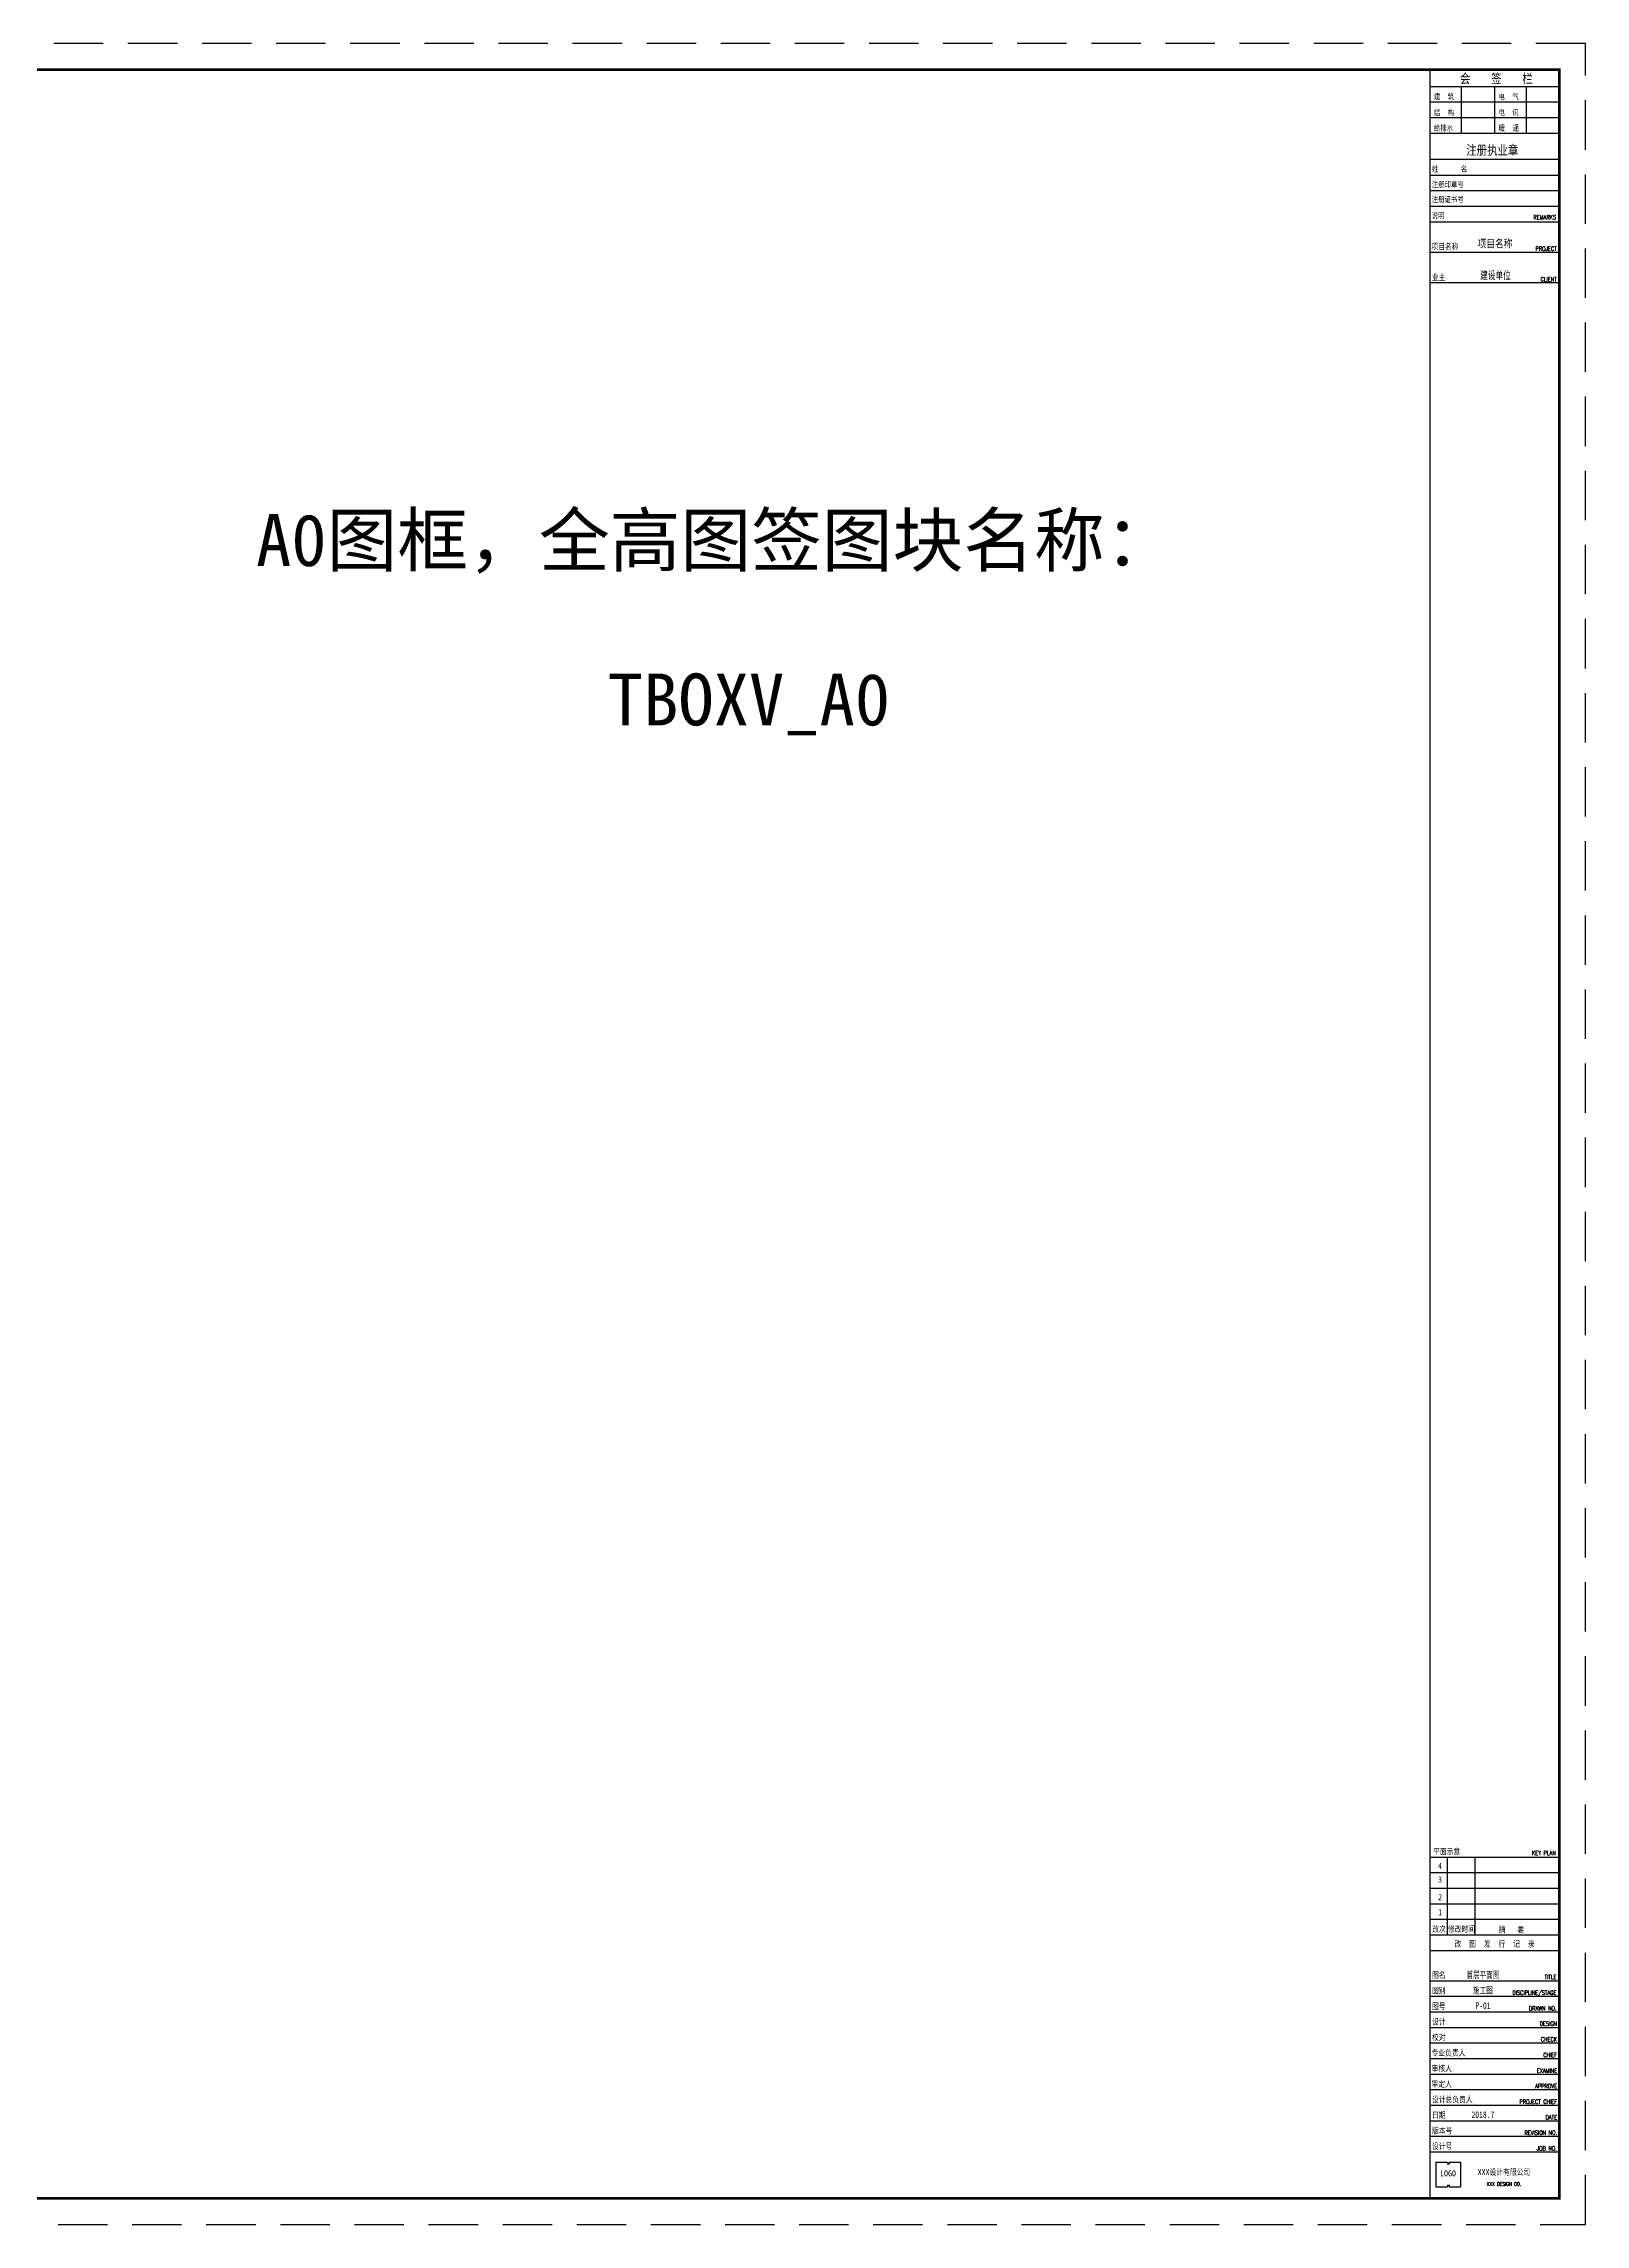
# Model space of a CAD drawing. Header units: millimetres. Extents: x -204 to 3828, y -2242 to 1531.
# Drawn here: x 3233 to 3828, y -50 to 791 of the extents above; entities that cross this region are included whole.
import ezdxf
from ezdxf.enums import TextEntityAlignment as Align

# ---------------------------------------------------------------- set-up
doc = ezdxf.new("R2010")
doc.units = ezdxf.units.MM
doc.linetypes.add('HIDDEN', pattern=[9.525, 6.35, -3.175])
doc.styles.add('ROMANS', font='romans.shx', dxfattribs={"width": 0.8})
doc.styles.get("Standard").update_dxf_attribs({"font": 'SimSun.ttf'})
doc.styles.add('黑体', font='')
doc.styles.get('黑体').set_extended_font_data('SimHei')

# ---------------------------------------------------------------- blocks, each defined once
blk = doc.blocks.new('TBOXV_A0')
for p, q in [((0, 814.33), (-50, 814.33)), ((0, 808.45), (-50, 808.45)), ((-37.86, 814.33), (-37.86, 796.33)), ((-25, 814.33), (-25, 796.33)), ((-12.86, 814.33), (-12.86, 796.33)), ((0, 802.33), (-50, 802.33)), ((0, 796.33), (-50, 796.33)), ((0, 786.33), (-50, 786.33)), ((-50, 780.33), (0, 780.33)), ((-50, 774.33), (0, 774.33)), ((-50, 768.33), (0, 768.33)), ((-50, 762.33), (0, 762.33)), ((-50, 750.59), (0, 750.59)), ((0, 738.72), (-50, 738.72)), ((-50, 131.66), (0, 131.66)), ((-43.2, 101.66), (-43.2, 131.66)), ((-32.45, 101.66), (-32.45, 131.66)), ((-50, 125.66), (0, 125.66)), ((-50, 119.66), (0, 119.66)), ((-50, 113.66), (0, 113.66)), ((-50, 107.66), (0, 107.66)), ((-50, 101.66), (0, 101.66)), ((-50, 95.66), (0, 95.66)), ((-50, 83.97), (0, 83.97)), ((-50, 77.97), (0, 77.97)), ((-50, 71.97), (0, 71.97)), ((-50, 65.97), (0, 65.97)), ((-50, 59.97), (0, 59.97)), ((-50, 53.97), (0, 53.97)), ((-50, 47.97), (0, 47.97)), ((-50, 41.97), (0, 41.97)), ((-50, 35.97), (0, 35.97)), ((-50, 29.97), (0, 29.97)), ((-50, 23.97), (0, 23.97)), ((-50, 17.97), (0, 17.97))]:
    blk.add_line(p, q)
at = {"lineweight": -3}
for p, q in [((-47.67, 14.01), (-43.22, 14.01)), ((-47.67, 14.01), (-47.67, 4.49)), ((-43.22, 14.01), (-43.22, 13.38)), ((-43.22, 13.38), (-42.59, 13.38)), ((-42.59, 14.01), (-38.15, 14.01)), ((-42.59, 14.01), (-42.59, 13.38)), ((-38.15, 14.01), (-38.15, 4.49)), ((-47.67, 4.49), (-43.22, 4.49)), ((-43.22, 5.12), (-42.59, 5.12)), ((-43.22, 5.12), (-43.22, 4.49)), ((-42.59, 5.12), (-42.59, 4.49)), ((-42.59, 4.49), (-38.15, 4.49))]:
    blk.add_line(p, q, dxfattribs=at)
blk.add_lwpolyline([(0, 0), (0, 821), (-50, 821), (-50, -0.03)], close=True)
at = {"style": '黑体', "width": 0.8}
for s, height, p in [('会    签    栏', 3.6789, (-38.37, 815.67)), ('建  筑', 2.207, (-48.44, 809.46)), ('电  气', 2.207, (-23.55, 809.46)), ('结  构', 2.207, (-48.44, 803.34)), ('给排水', 2.207, (-48.44, 797.34)), ('暖  通', 2.207, (-23.44, 797.34)), ('电  讯', 2.207, (-23.54, 803.34)), ('注册执业章', 3.679, (-35.95, 788.12)), ('姓      名', 2.207, (-49.18, 781.57)), ('注册印章号', 2.207, (-49.22, 775.58)), ('说明', 2.207, (-49.28, 763.6)), ('注册证书号', 2.207, (-49.24, 769.82)), ('项目名称', 2.333, (-49.37, 751.59)), ('业主', 2.333, (-49.2, 739.73)), ('平面示意', 2.333, (-48.71, 132.66)), ('4', 2.33, (-46.79, 127.09)), ('3', 2.33, (-46.79, 121.85)), ('2', 2.33, (-46.79, 115.03)), ('1', 2.33, (-46.79, 109.23)), ('图名', 2.333, (-49.14, 84.98)), ('图别', 2.333, (-49.14, 78.98)), ('设计', 2.333, (-49.14, 66.98)), ('图号', 2.333, (-49.14, 72.98)), ('校对', 2.333, (-49.16, 60.98)), ('专业负责人', 2.333, (-49.31, 54.98)), ('审核人', 2.333, (-49.31, 48.98)), ('审定人', 2.333, (-49.31, 42.98)), ('设计总负责人', 2.333, (-49.16, 36.98)), ('版本号', 2.333, (-49.13, 24.98)), ('日期', 2.333, (-49.16, 30.98)), ('设计号', 2.333, (-49.17, 18.98))]:
    blk.add_text(s, height=height, dxfattribs=at).set_placement(p)
at = {"style": 'ROMANS', "width": 0.7}
for s, height, p in [('REMARKS', 1.656, (-1.28, 763.22)), ('PROJECT', 1.648, (-1.04, 751.12)), ('CLIENT', 1.648, (-1.04, 739.25)), ('KEY PLAN', 1.648, (-1.39, 132.42)), ('TITLE', 1.648, (-1.13, 84.54)), ('DISCIPLINE/STAGE', 1.648, (-1.13, 78.54)), ('DRAWN NO.', 1.648, (-1.13, 72.54)), ('DESIGN', 1.648, (-0.9, 66.54)), ('CHECK', 1.648, (-0.9, 60.5)), ('CHIEF', 1.648, (-0.9, 54.5)), ('APPROVE', 1.648, (-0.9, 42.5)), ('EXAMINE', 1.648, (-0.9, 48.5)), ('PROJECT CHIEF', 1.648, (-0.9, 36.5)), ('REVISION NO.', 1.648, (-0.9, 24.5)), ('DATE', 1.648, (-0.9, 30.5)), ('JOB NO.', 1.648, (-1.01, 18.5))]:
    blk.add_text(s, height=height, dxfattribs=at).set_placement(p, align=Align.RIGHT)
for s, height, style, width, p in [('改次', 2.333, '黑体', 0.8, (-46.44, 103.96)), ('修改时间', 2.333, '黑体', 0.8, (-37.77, 103.96)), ('摘   要', 2.333, '黑体', 0.8, (-18.51, 103.78)), ('改  图  发  行  记  录', 2.3333, '黑体', 0.8, (-25.03, 98.26)), ('LOGO', 2.333, '黑体', 0.8, (-42.96, 9.69)), ('XXX设计有限公司', 2.333, '黑体', 0.8, (-21.4, 10.24)), ('XXX DESIGN CO.', 1.418, 'ROMANS', 0.7, (-21.4, 5.57))]:
    blk.add_text(s, height=height, dxfattribs=dict(style=style, width=width)).set_placement(p, align=Align.MIDDLE)
at = {"color": 2, "style": '黑体'}
for tag, height, width, p in [('项目名称', 3, 0.8, (-24.86, 753.98)), ('建设单位', 3, 0.7, (-24.66, 741.77)), ('图名', 2.57, 0.7, (-29.51, 86.33)), ('图别', 2.57, 0.7, (-29.51, 80.33)), ('图号', 2.57, 0.7, (-29.51, 74.33)), ('日期', 2.57, 0.7, (-29.51, 32.28))]:
    blk.add_attdef(tag, text='', height=height, dxfattribs=dict(at, width=width)).set_placement(p, align=Align.MIDDLE)

msp = doc.modelspace()

# ---------------------------------------------------------------- linework, layer by layer
at = {"color": 8, "linetype": 'HIDDEN', "ltscale": 3}
msp.add_lwpolyline([(2638.99, -49.67), (3827.99, -49.67), (3827.99, 791.33), (2638.99, 791.33)], close=True, dxfattribs=at)
at = {"color": 8, "linetype": 'HIDDEN', "ltscale": 3, "const_width": 1}
msp.add_lwpolyline([(2663.99, -39.67), (3817.99, -39.67), (3817.99, 781.33), (2663.99, 781.33)], close=True, dxfattribs=at)

# ---------------------------------------------------------------- block references
msp.add_blockref('TBOXV_A0', (3817.99, -39.67)).add_auto_attribs({'项目名称': '项目名称', '建设单位': '建设单位', '图别': '施工图', '图名': '首层平面图', '图号': 'P-01', '日期': '2018.7'})

# ---------------------------------------------------------------- texts
at = {"color": 6}
for s, p in [('A0图框，全高图签图块名称：', (3315.39, 589.87)), ('TBOXV_A0', (3451.05, 528.41))]:
    msp.add_text(s, height=20, dxfattribs=at).set_placement(p)

doc.saveas('drawing.dxf')
